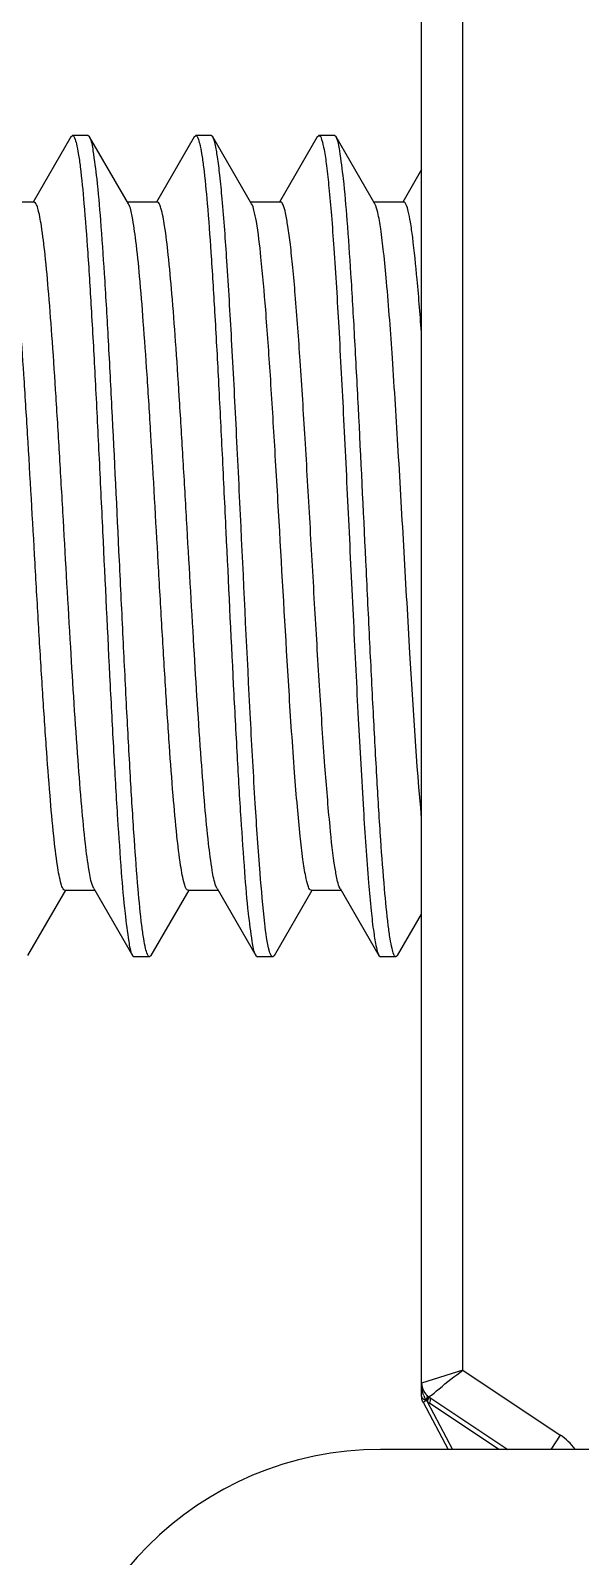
# Model space of a CAD drawing. Extents: x 1725261 to 1937680, y 860327 to 1571294.
# Drawn here: x 1828548.3 to 1828607.9, y 1228127 to 1228292.4 of the extents above; entities that cross this region are included whole.
import ezdxf

# ---------------------------------------------------------------- set-up
doc = ezdxf.new("R2010")
doc.units = 0
doc.header["$LTSCALE"] = 1000
doc.header["$MEASUREMENT"] = 0

msp = doc.modelspace()

# ---------------------------------------------------------------- linework, layer by layer
at = {"linetype": 'Continuous'}
for p, q in [((1828590.65, 1228144.38), (1828590.65, 1228327.19)), ((1828595.1, 1228147.24), (1828595.1, 1228325.76)), ((1828552.66, 1228280.84), (1828548.57, 1228273.78)), ((1828552.66, 1228280.84), (1828552.84, 1228280.99)), ((1828554.51, 1228280.99), (1828552.84, 1228280.99)), ((1828554.51, 1228280.99), (1828552.84, 1228280.99)), ((1828552.84, 1228280.99), (1828552.86, 1228280.98)), ((1828554.68, 1228280.84), (1828554.51, 1228280.99)), ((1828558.89, 1228273.6), (1828554.68, 1228280.84)), ((1828566.01, 1228280.84), (1828561.92, 1228273.78)), ((1828566.01, 1228280.84), (1828566.18, 1228280.99)), ((1828567.85, 1228280.99), (1828566.18, 1228280.99)), ((1828567.85, 1228280.99), (1828566.18, 1228280.99)), ((1828566.18, 1228280.99), (1828566.21, 1228280.98)), ((1828568.03, 1228280.84), (1828567.85, 1228280.99)), ((1828572.24, 1228273.6), (1828568.03, 1228280.84)), ((1828579.35, 1228280.84), (1828575.26, 1228273.78)), ((1828579.35, 1228280.84), (1828579.53, 1228280.99)), ((1828581.2, 1228280.99), (1828579.53, 1228280.99)), ((1828581.2, 1228280.99), (1828579.53, 1228280.99)), ((1828579.53, 1228280.99), (1828579.55, 1228280.98)), ((1828581.38, 1228280.84), (1828581.2, 1228280.99)), ((1828585.59, 1228273.6), (1828581.38, 1228280.84)), ((1828590.65, 1228277.3), (1828588.61, 1228273.78)), ((1828548.68, 1228273.78), (1828545.44, 1228273.78)), ((1828562.02, 1228273.78), (1828558.79, 1228273.78)), ((1828575.37, 1228273.78), (1828572.14, 1228273.78)), ((1828588.71, 1228273.78), (1828585.48, 1228273.78)), ((1828548.01, 1228192.16), (1828552.12, 1228199.22)), ((1828552.01, 1228199.22), (1828555.24, 1228199.22)), ((1828555.14, 1228199.4), (1828555.03, 1228199.65)), ((1828555.14, 1228199.4), (1828559.33, 1228192.16)), ((1828561.36, 1228192.16), (1828565.46, 1228199.22)), ((1828565.36, 1228199.22), (1828568.59, 1228199.22)), ((1828568.49, 1228199.4), (1828568.37, 1228199.66)), ((1828568.49, 1228199.4), (1828572.68, 1228192.16)), ((1828574.7, 1228192.16), (1828578.81, 1228199.22)), ((1828578.7, 1228199.22), (1828581.94, 1228199.22)), ((1828581.83, 1228199.4), (1828586.03, 1228192.16)), ((1828588.05, 1228192.16), (1828590.65, 1228196.64)), ((1828559.33, 1228192.16), (1828559.51, 1228192.01)), ((1828561.18, 1228192.01), (1828559.51, 1228192.01)), ((1828561.18, 1228192.01), (1828559.51, 1228192.01)), ((1828561.18, 1228192.01), (1828561.16, 1228192.01)), ((1828561.36, 1228192.16), (1828561.18, 1228192.01)), ((1828572.68, 1228192.16), (1828572.86, 1228192.01)), ((1828574.53, 1228192.01), (1828572.86, 1228192.01)), ((1828574.53, 1228192.01), (1828572.86, 1228192.01)), ((1828574.7, 1228192.16), (1828574.53, 1228192.01)), ((1828586.03, 1228192.16), (1828586.2, 1228192.01)), ((1828587.87, 1228192.01), (1828586.2, 1228192.01)), ((1828587.87, 1228192.01), (1828586.2, 1228192.01)), ((1828587.87, 1228192.01), (1828587.85, 1228192.01)), ((1828588.05, 1228192.16), (1828587.87, 1228192.01)), ((1828595.1, 1228147.24), (1828590.65, 1228145.81)), ((1828595.1, 1228147.24), (1828605.67, 1228140.19)), ((1828590.81, 1228143.76), (1828591.16, 1228143.94)), ((1828590.81, 1228143.76), (1828593.52, 1228138.63)), ((1828590.93, 1228144.06), (1828591.01, 1228144.02)), ((1828591.01, 1228144.02), (1828591.13, 1228143.98)), ((1828591.22, 1228144.22), (1828591.13, 1228143.98)), ((1828591.16, 1228143.94), (1828591.13, 1228143.98)), ((1828591.26, 1228144.19), (1828591.16, 1228143.94)), ((1828591.25, 1228143.83), (1828591.16, 1228143.94)), ((1828591.35, 1228144.1), (1828591.25, 1228143.83)), ((1828591.25, 1228143.83), (1828594, 1228138.63)), ((1828591.44, 1228144.33), (1828599.99, 1228138.63)), ((1828591.57, 1228143.95), (1828591.5, 1228143.64)), ((1828599.03, 1228138.63), (1828591.5, 1228143.64)), ((1828605.67, 1228140.19), (1828604.63, 1228138.63)), ((1828612.9, 1228138.63), (1828586.2, 1228138.63))]:
    msp.add_line(p, q, dxfattribs=at)
for centre, radius, start, end in [((1828592.43, 1228145.81), 1.78, 180, 236.3099), ((1828591.3, 1228144.79), 0.82, 235.7183, 238.8209), ((1828591.38, 1228144.94), 0.99, 238.8616, 242.9131), ((1828593.74, 1228145.55), 3.05, 200.3577, 204.6837), ((1828593.46, 1228145.42), 2.74, 204.7071, 208.0118), ((1828593.25, 1228145.31), 2.51, 208.005, 212.0404), ((1828593.22, 1228146.22), 3.1, 230.5794, 236.3228), ((1828602.22, 1228135.01), 6.23, 35.8764, 56.3099), ((1828586.2, 1228103.04), 35.59, 90, 180)]:
    msp.add_arc(centre, radius, start, end, dxfattribs=at)
for points, knots in [([(1828552.86, 1228280.98), (1828552.97, 1228280.96), (1828553.13, 1228280.6), (1828553.3, 1228279.98), (1828553.5, 1228278.9), (1828553.79, 1228276.77), (1828554.13, 1228273.19), (1828554.52, 1228267.95), (1828554.91, 1228261.57), (1828555.31, 1228254.28), (1828555.7, 1228246.35), (1828556.23, 1228235.33), (1828556.75, 1228224.43), (1828557.29, 1228214.06), (1828557.68, 1228207.3), (1828558.08, 1228201.62), (1828558.43, 1228197.16), (1828558.86, 1228194.19), (1828559.08, 1228192.61), (1828559.33, 1228192.16)], [0, 0, 0, 0, 0.003611, 0.011258, 0.023209, 0.039422, 0.084107, 0.143792, 0.216356, 0.299194, 0.389317, 0.483473, 0.670291, 0.756211, 0.832929, 0.897688, 0.948175, 0.982622, 1, 1, 1, 1]), ([(1828561.16, 1228192.01), (1828561.05, 1228192.04), (1828560.89, 1228192.4), (1828560.71, 1228193.02), (1828560.52, 1228194.09), (1828560.23, 1228196.22), (1828559.89, 1228199.8), (1828559.5, 1228205.05), (1828559.11, 1228211.43), (1828558.71, 1228218.72), (1828558.32, 1228226.65), (1828557.79, 1228237.68), (1828557.27, 1228248.57), (1828556.73, 1228258.95), (1828556.34, 1228265.7), (1828555.94, 1228271.39), (1828555.58, 1228275.84), (1828555.16, 1228278.82), (1828554.94, 1228280.39), (1828554.68, 1228280.84)], [0, 0, 0, 0, 0.003604, 0.011244, 0.023189, 0.039398, 0.084082, 0.143773, 0.216344, 0.299191, 0.38933, 0.483504, 0.670341, 0.756264, 0.832985, 0.897741, 0.948217, 0.982646, 1, 1, 1, 1]), ([(1828566.21, 1228280.98), (1828566.31, 1228280.96), (1828566.48, 1228280.6), (1828566.65, 1228279.98), (1828566.85, 1228278.9), (1828567.14, 1228276.77), (1828567.48, 1228273.19), (1828567.86, 1228267.95), (1828568.26, 1228261.57), (1828568.65, 1228254.28), (1828569.05, 1228246.35), (1828569.58, 1228235.33), (1828570.09, 1228224.43), (1828570.64, 1228214.06), (1828571.03, 1228207.3), (1828571.43, 1228201.62), (1828571.78, 1228197.16), (1828572.2, 1228194.19), (1828572.42, 1228192.61), (1828572.68, 1228192.16)], [0, 0, 0, 0, 0.003611, 0.011257, 0.023207, 0.039418, 0.084101, 0.143787, 0.21635, 0.299185, 0.389306, 0.483463, 0.670281, 0.756199, 0.832917, 0.897679, 0.948171, 0.982621, 1, 1, 1, 1]), ([(1828572.11, 1228217.81), (1828571.75, 1228224.74), (1828571.26, 1228235.17), (1828570.6, 1228248.86), (1828570.11, 1228258.47), (1828569.61, 1228266.81), (1828569.19, 1228272.75), (1828568.82, 1228276.51), (1828568.59, 1228278.5), (1828568.34, 1228279.88), (1828568.16, 1228280.61), (1828568.03, 1228280.84)], [0, 0, 0, 0, 0.329141, 0.495694, 0.6508, 0.785583, 0.892349, 0.93326, 0.965064, 0.987355, 1, 1, 1, 1]), ([(1828579.55, 1228280.98), (1828579.71, 1228280.95), (1828579.9, 1228280.31), (1828580.14, 1228279.31), (1828580.38, 1228277.5), (1828580.64, 1228275.14), (1828580.9, 1228272.15), (1828581.27, 1228267.13), (1828581.71, 1228259.75), (1828582.22, 1228249.95), (1828582.73, 1228239.32), (1828583.25, 1228228.51), (1828583.6, 1228221.32), (1828583.79, 1228217.81)], [0, 0, 0, 0, 0.007665, 0.025364, 0.053379, 0.091388, 0.138842, 0.195022, 0.330009, 0.488072, 0.659495, 0.833705, 1, 1, 1, 1]), ([(1828587.85, 1228192.01), (1828587.75, 1228192.04), (1828587.58, 1228192.4), (1828587.41, 1228193.02), (1828587.21, 1228194.09), (1828586.92, 1228196.23), (1828586.58, 1228199.8), (1828586.19, 1228205.05), (1828585.8, 1228211.43), (1828585.41, 1228218.72), (1828585.01, 1228226.65), (1828584.48, 1228237.68), (1828583.96, 1228248.57), (1828583.42, 1228258.95), (1828583.03, 1228265.7), (1828582.63, 1228271.39), (1828582.28, 1228275.84), (1828581.85, 1228278.82), (1828581.63, 1228280.39), (1828581.38, 1228280.84)], [0, 0, 0, 0, 0.003605, 0.011247, 0.023192, 0.039401, 0.084084, 0.143773, 0.216344, 0.299192, 0.389326, 0.483496, 0.670337, 0.756261, 0.832979, 0.897736, 0.948215, 0.982646, 1, 1, 1, 1]), ([(1828552.01, 1228199.22), (1828551.92, 1228199.22), (1828551.73, 1228199.48), (1828551.47, 1228200.34), (1828551.11, 1228202.31), (1828550.75, 1228205.49), (1828550.36, 1228209.82), (1828549.97, 1228215.11), (1828549.57, 1228221.16), (1828549.17, 1228227.77), (1828548.65, 1228236.99), (1828548.13, 1228246.13), (1828547.59, 1228254.86), (1828547.2, 1228260.57), (1828546.8, 1228265.4), (1828546.44, 1228269.21), (1828546.03, 1228271.81), (1828545.79, 1228273.19), (1828545.55, 1228273.6)], [0, 0, 0, 0, 0.003516, 0.010771, 0.037949, 0.081609, 0.140308, 0.211978, 0.294061, 0.383613, 0.477416, 0.664254, 0.750571, 0.827952, 0.893624, 0.945254, 0.981055, 1, 1, 1, 1]), ([(1828555.03, 1228199.65), (1828554.82, 1228200.19), (1828554.55, 1228201.74), (1828554.17, 1228204.62), (1828553.8, 1228208.62), (1828553.24, 1228215.72), (1828552.6, 1228226.07), (1828551.98, 1228237.03), (1828551.46, 1228246.08), (1828551.07, 1228252.52), (1828550.69, 1228258.41), (1828550.3, 1228263.53), (1828549.92, 1228267.72), (1828549.56, 1228270.8), (1828549.21, 1228272.7), (1828548.95, 1228273.53), (1828548.76, 1228273.78), (1828548.68, 1228273.78)], [0, 0, 0, 0, 0.023312, 0.06278, 0.117199, 0.184734, 0.349474, 0.534403, 0.626505, 0.71409, 0.794123, 0.863837, 0.92083, 0.96317, 0.989516, 0.99656, 1, 1, 1, 1]), ([(1828565.36, 1228199.22), (1828565.27, 1228199.22), (1828565.08, 1228199.48), (1828564.81, 1228200.34), (1828564.46, 1228202.31), (1828564.09, 1228205.49), (1828563.7, 1228209.82), (1828563.31, 1228215.11), (1828562.92, 1228221.16), (1828562.52, 1228227.77), (1828561.99, 1228236.99), (1828561.48, 1228246.13), (1828560.94, 1228254.86), (1828560.54, 1228260.57), (1828560.15, 1228265.4), (1828559.78, 1228269.21), (1828559.38, 1228271.81), (1828559.13, 1228273.19), (1828558.89, 1228273.6)], [0, 0, 0, 0, 0.003516, 0.010771, 0.037949, 0.081609, 0.140308, 0.211978, 0.294061, 0.383613, 0.477416, 0.664254, 0.750572, 0.827952, 0.893624, 0.945254, 0.981055, 1, 1, 1, 1]), ([(1828568.37, 1228199.66), (1828568.17, 1228200.21), (1828567.89, 1228201.76), (1828567.51, 1228204.65), (1828567.14, 1228208.65), (1828566.59, 1228215.76), (1828565.95, 1228226.11), (1828565.33, 1228237.07), (1828564.81, 1228246.11), (1828564.42, 1228252.54), (1828564.03, 1228258.43), (1828563.65, 1228263.54), (1828563.26, 1228267.73), (1828562.91, 1228270.8), (1828562.56, 1228272.7), (1828562.3, 1228273.53), (1828562.11, 1228273.78), (1828562.02, 1228273.78)], [0, 0, 0, 0, 0.02345, 0.063033, 0.11754, 0.185131, 0.349903, 0.534772, 0.62682, 0.714344, 0.794313, 0.863966, 0.920906, 0.963205, 0.989525, 0.996562, 1, 1, 1, 1]), ([(1828576.29, 1228220.84), (1828575.93, 1228226.59), (1828575.44, 1228235.27), (1828574.79, 1228246.66), (1828574.3, 1228254.67), (1828573.82, 1228261.65), (1828573.33, 1228267.21), (1828572.93, 1228270.82), (1828572.55, 1228272.74), (1828572.36, 1228273.39), (1828572.24, 1228273.6)], [0, 0, 0, 0, 0.326529, 0.491938, 0.646319, 0.780991, 0.888404, 0.962618, 0.986009, 1, 1, 1, 1]), ([(1828579.63, 1228220.84), (1828579.44, 1228223.8), (1828579.08, 1228229.86), (1828578.57, 1228238.96), (1828578.05, 1228247.92), (1828577.54, 1228256.16), (1828577.09, 1228262.34), (1828576.72, 1228266.55), (1828576.46, 1228269.04), (1828576.21, 1228270.99), (1828575.94, 1228272.47), (1828575.75, 1228273.28), (1828575.5, 1228273.78), (1828575.37, 1228273.78)], [0, 0, 0, 0, 0.167056, 0.342036, 0.51408, 0.67247, 0.807366, 0.863327, 0.910435, 0.947987, 0.975456, 0.992576, 1, 1, 1, 1]), ([(1828590.65, 1228207.02), (1828590.1, 1228212.98), (1828589.52, 1228222.59), (1828588.75, 1228235.86), (1828588.15, 1228246.51), (1828587.54, 1228256.29), (1828587.02, 1228263.48), (1828586.57, 1228268.14), (1828586.28, 1228270.65), (1828585.97, 1228272.39), (1828585.75, 1228273.31), (1828585.59, 1228273.6)], [0, 0, 0, 0, 0.268555, 0.432232, 0.596778, 0.747731, 0.871839, 0.920321, 0.958291, 0.984973, 1, 1, 1, 1]), ([(1828590.65, 1228259.32), (1828590.51, 1228261.35), (1828590.23, 1228264.9), (1828589.82, 1228269.01), (1828589.48, 1228271.46), (1828589.24, 1228272.69), (1828589.06, 1228273.38), (1828588.83, 1228273.78), (1828588.71, 1228273.78)], [0, 0, 0, 0, 0.41482, 0.72823, 0.841797, 0.924784, 0.976685, 1, 1, 1, 1]), ([(1828578.7, 1228199.22), (1828578.54, 1228199.22), (1828578.28, 1228199.89), (1828578.05, 1228200.89), (1828577.75, 1228202.8), (1828577.47, 1228205.29), (1828577.17, 1228208.44), (1828576.75, 1228213.68), (1828576.47, 1228217.89), (1828576.29, 1228220.84)], [0, 0, 0, 0, 0.022065, 0.075173, 0.160602, 0.277059, 0.422357, 0.593607, 1, 1, 1, 1]), ([(1828581.83, 1228199.4), (1828581.69, 1228199.64), (1828581.5, 1228200.38), (1828581.08, 1228202.6), (1828580.65, 1228206.79), (1828580.12, 1228213.2), (1828579.8, 1228218.12), (1828579.63, 1228220.84)], [0, 0, 0, 0, 0.038609, 0.10461, 0.31585, 0.620996, 1, 1, 1, 1]), ([(1828574.18, 1228192.59), (1828573.89, 1228193.58), (1828573.57, 1228196.43), (1828573.06, 1228201.76), (1828572.59, 1228209.17), (1828572.27, 1228214.75), (1828572.11, 1228217.81)], [0, 0, 0, 0, 0.121434, 0.337609, 0.636283, 1, 1, 1, 1]), ([(1828583.79, 1228217.81), (1828583.96, 1228214.52), (1828584.29, 1228208.59), (1828584.75, 1228201.65), (1828585.15, 1228197.23), (1828585.41, 1228194.88), (1828585.69, 1228193.28), (1828585.87, 1228192.43), (1828586.03, 1228192.16)], [0, 0, 0, 0, 0.383711, 0.690971, 0.809132, 0.900843, 0.964663, 1, 1, 1, 1]), ([(1828574.53, 1228192.01), (1828574.5, 1228192.01), (1828574.28, 1228192.14), (1828574.24, 1228192.4), (1828574.18, 1228192.59)], [0, 0, 0, 0, 0.133974, 1, 1, 1, 1]), ([(1828591.44, 1228144.33), (1828591.84, 1228144.58), (1828593, 1228145.63), (1828594.25, 1228146.56), (1828595.1, 1228147.24)], [0, 0, 0, 0, 0.301655, 1, 1, 1, 1]), ([(1828590.67, 1228144.17), (1828590.67, 1228144.2), (1828590.68, 1228144.26), (1828590.7, 1228144.32), (1828590.71, 1228144.35)], [0, 0, 0, 0, 0.48312, 1, 1, 1, 1]), ([(1828591.23, 1228144.49), (1828591.29, 1228144.44), (1828591.29, 1228144.32), (1828591.27, 1228144.22), (1828591.26, 1228144.19)], [0, 0, 0, 0, 0.668538, 1, 1, 1, 1]), ([(1828591.3, 1228144.43), (1828591.32, 1228144.42), (1828591.35, 1228144.38), (1828591.36, 1228144.33), (1828591.37, 1228144.3)], [0, 0, 0, 0, 0.464051, 1, 1, 1, 1]), ([(1828591.37, 1228144.3), (1828591.37, 1228144.27), (1828591.37, 1228144.2), (1828591.36, 1228144.13), (1828591.35, 1228144.1)], [0, 0, 0, 0, 0.453877, 1, 1, 1, 1])]:
    msp.add_open_spline(points, degree=3, knots=knots, dxfattribs=at)
for points in [[(1828590.71, 1228145.1), (1828590.67, 1228145.33), (1828590.65, 1228145.57), (1828590.65, 1228145.81)], [(1828590.88, 1228144.48), (1828590.81, 1228144.68), (1828590.75, 1228144.89), (1828590.71, 1228145.1)], [(1828590.65, 1228144.38), (1828590.65, 1228144.28), (1828590.74, 1228144.18), (1828590.83, 1228144.11)], [(1828590.81, 1228143.76), (1828590.74, 1228143.89), (1828590.67, 1228144.02), (1828590.67, 1228144.17)], [(1828591.19, 1228144.53), (1828591.27, 1228144.46), (1828591.25, 1228144.32), (1828591.22, 1228144.22)], [(1828591.55, 1228144.18), (1828591.57, 1228144.11), (1828591.57, 1228144.03), (1828591.57, 1228143.95)]]:
    msp.add_open_spline(points, degree=3, dxfattribs=at)

doc.saveas('drawing.dxf')
